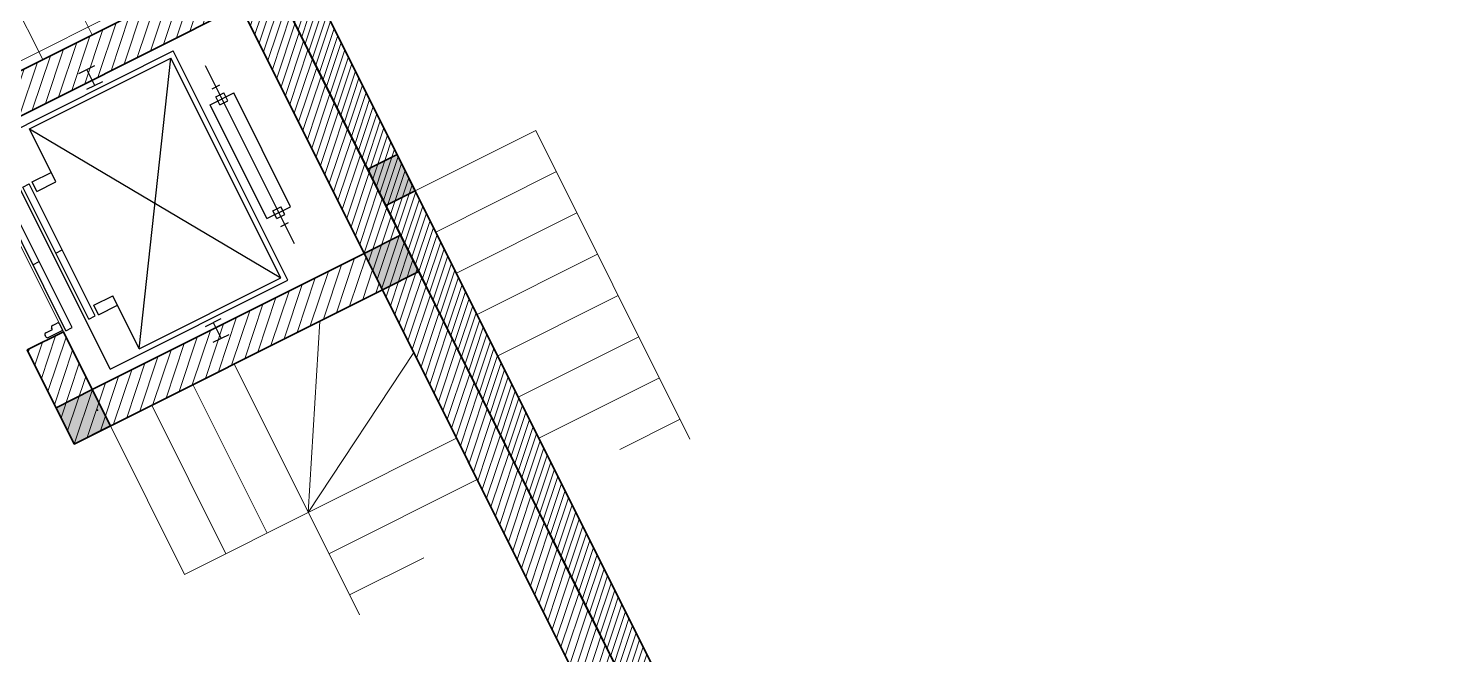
# Model space of a CAD drawing. Header units: millimetres. Extents: x 567980 to 569372, y 2065777 to 2066674.
# Drawn here: x 568894.65 to 568902.29, y 2066346.1 to 2066349.5 of the extents above; entities that cross this region are included whole.
import ezdxf
from ezdxf.xclip import XClip

# ---------------------------------------------------------------- set-up
doc = ezdxf.new("R2010")
doc.units = ezdxf.units.MM
doc.linetypes.add('CENTER', pattern=[3, 1.5, -0.5, 0.5, -0.5])
for name, color, linetype, lineweight in [('A-COT VACH', 2, 'Continuous', 35), ('A-HATCH', 251, 'Continuous', 5), ('A-NET THAY', 125, 'Continuous', 18), ('A-TUONG', 255, 'Continuous', 35), ('boDnv', 54, 'Continuous', 25), ('E-NoiThat', 32, 'Continuous', 9)]:
    doc.layers.add(name, color=color, linetype=linetype, lineweight=lineweight)
for name, color, linetype in [('A-NOITHAT', 252, 'Continuous'), ('ChiaLo', 128, 'CENTER'), ('LoLK', 6, 'Continuous')]:
    doc.layers.add(name, color=color, linetype=linetype)
pattern_1 = [(45, (-102.6989716938697, 612.5000389255583), (-0.02651650429449553, 0.02651650429449554), [])]
pattern_2 = [(45, (0, 0), (-39.7747564417433, 39.7747564417433), [])]

# ---------------------------------------------------------------- blocks, each defined once
blk = doc.blocks.new('NEN')
at = {"layer": 'ChiaLo', "ltscale": 5}
blk.add_lwpolyline([(204.023443931248, -32.9842826819513), (196.5079029127955, -17.95763758383691)], dxfattribs=at)
at = {"layer": 'LoLK'}
for points in [[(210.0146404663101, -23.72550919908099), (205.0044594099745, -13.70810493989848), (196.5079029127955, -17.95763758360408), (204.023443931248, -32.9842826819513), (207.9294543283759, -30.71177918720059)], [(196.5079029127955, -17.95763758383691), (188.4585335995071, -21.98351061483845), (196.2286929872353, -37.51924213254824), (204.0234439311316, -32.98428268218413)]]:
    blk.add_lwpolyline(points, close=True, dxfattribs=at)
blk = doc.blocks.new('NEN NO1')
at = {"layer": 'LoLK'}
for points in [[(-2.43495190795511, 38.49999999650754), (-13.6354118231684, 38.49999999674037), (-13.63541182363406, 28.9999999969732), (3.165880379965529, 28.99999999604188), (2.880645049503073, 33.50997008034028)], [(-13.63541182340123, 28.99999999674037), (-13.63541182363406, 19.99999999650754), (3.735089916503057, 19.99999999604188), (3.165880380198359, 28.99999999580905)]]:
    blk.add_lwpolyline(points, close=True, dxfattribs=at)
blk = doc.blocks.new('cot 220')
at = {"layer": 'A-COT VACH'}
h = blk.add_hatch(color=256, dxfattribs=at)
h.dxf.hatch_style = 1
h.paths.add_polyline_path([(110.0000037951395, 109.9999999980937), (-109.9999962048605, 109.9999999980937), (-109.9999962048605, -110.0000000019063), (110.0000037951395, -110.0000000019063)])
blk.add_lwpolyline([(-109.9999962048605, -110.0000000019063), (110.0000037951395, -110.0000000019063), (110.0000037951395, 109.9999999980937), (-109.9999962048605, 109.9999999980937)], close=True, dxfattribs=at)
blk = doc.blocks.new('AP11B2')
at = {"layer": 'A-NOITHAT'}
for p, q in [((-435.0000000009313, 1391.603832304027), (-435.0000000009313, 1441.603832304019)), ((-385.0000000009313, 1391.603832304027), (-385.0000000009313, 1441.603832304019)), ((-335.0000000009313, 1441.603832304019), (-385.0000000009313, 1441.603832304019)), ((359.9999999990687, 1491.603832304019), (-360.0000000009313, 1491.603832304019)), ((-360.0000000009313, 1341.603832304019), (-360.0000000009313, 1491.603832304019)), ((-335.0000000009313, 1391.603832304027), (-335.0000000009313, 1441.603832304019)), ((384.9999999990687, 1441.603832304019), (334.9999999990687, 1441.603832304019)), ((334.9999999990687, 1391.603832304027), (334.9999999990687, 1441.603832304019)), ((359.9999999990687, 1341.603832304019), (359.9999999990687, 1491.603832304019)), ((384.9999999990687, 1391.603832304027), (384.9999999990687, 1441.603832304019)), ((434.9999999990687, 1391.603832304027), (434.9999999990687, 1441.603832304019)), ((557.9627270745113, 1416.603832304019), (-568.2546845125034, 1416.603832304019)), ((-335.0000000009313, 1391.603832304027), (-385.0000000009313, 1391.603832304027)), ((384.9999999990687, 1391.603832304027), (334.9999999990687, 1391.603832304027)), ((-725.0000000009313, 166.1255714344661), (-725.0000000009313, 1291.603832304019)), ((724.9999999990687, 1291.603832304019), (-725.0000000009313, 1291.603832304019)), ((359.9999999990687, 1341.603832304019), (-360.0000000009313, 1341.603832304019)), ((724.9999999990687, 166.1255714344588), (724.9999999990687, 1291.603832304019)), ((-695.0000000009313, 366.1255714344516), (-695.0000000009313, 1261.603832304019)), ((694.9999999990687, 1261.603832304019), (-695.0000000009313, 1261.603832304019)), ((694.9999999990687, 366.1255714344516), (-695.0000000009313, 1261.603832304019)), ((-695.0000000009313, 366.1255714344516), (694.9999999990687, 1261.603832304019)), ((694.9999999990687, 366.1255714344516), (694.9999999990687, 1261.603832304019)), ((-850.0000000009313, 757.1255714344661), (-850.0000000009313, 857.1255714344661)), ((-750.0000000009313, 807.1255714344588), (-850.0000000009313, 807.1255714344588)), ((-750.0000000009313, 757.1255714344661), (-750.0000000009313, 857.1255714344661)), ((749.9999999990687, 757.1255714344661), (749.9999999990687, 857.1255714344661)), ((749.9999999990687, 807.1255714344588), (849.9999999990687, 807.1255714344516)), ((849.9999999990687, 757.1255714344661), (849.9999999990687, 857.1255714344661)), ((-360.0000000009313, 366.1255714344516), (-695.0000000009313, 366.1255714344516)), ((-420.0000000009313, 246.1255714344588), (-420.0000000009313, 366.1255714344516)), ((-360.0000000009313, 246.1255714344588), (-360.0000000009313, 366.1255714344516)), ((694.9999999990687, 366.1255714344516), (359.9999999990687, 366.1255714344516)), ((359.9999999990687, 246.1255714344516), (359.9999999990687, 366.1255714344516)), ((419.9999999990687, 246.1255714344516), (419.9999999990687, 366.1255714344516)), ((-360.0000000009313, 246.1255714344588), (-420.0000000009313, 246.1255714344588)), ((419.9999999990687, 246.1255714344516), (359.9999999990687, 246.1255714344516)), ((724.9999999990687, 166.1255714344588), (-725.0000000009313, 166.1255714344661)), ((417.3913043467328, 226.1255714344588), (-417.3913043485954, 226.1255714344661)), ((-417.3913043485954, 186.1255714344588), (-417.3913043485954, 226.1255714344661)), ((417.3913043467328, 186.1255714344516), (-417.3913043485954, 186.1255714344588)), ((-9.313225746154785e-10, 186.1255714344516), (-9.313225746154785e-10, 226.1255714344661)), ((417.3913043467328, 186.1255714344516), (417.3913043467328, 226.1255714344588)), ((417.3913043467328, 79.48334088382398), (-417.3913043485954, 79.48334088382398)), ((-417.3913043485954, 39.48334088382398), (-417.3913043485954, 79.48334088382398)), ((417.3913043467328, 39.48334088382398), (-417.3913043485954, 39.48334088382398)), ((-407.3913043476641, -66.86999999999534), (-407.3913043476641, 25)), ((-367.3913043485954, 25), (-407.3913043476641, 25)), ((-357.3913043485954, -15), (-357.3913043485954, 15)), ((-9.313225746154785e-10, 39.48334088382398), (-9.313225746154785e-10, 79.48334088382398)), ((357.3913043467328, -15), (357.3913043467328, 15)), ((407.3913043458015, 25), (367.3913043467328, 25)), ((407.3913043458015, -66.86999999999534), (407.3913043458015, 25)), ((417.3913043467328, 39.48334088382398), (417.3913043467328, 79.48334088382398)), ((-387.3913043485954, -76.86999999999534), (-397.3913043485954, -76.86999999999534)), ((-377.3913043476641, -66.86999999999534), (-377.3913043476641, -24.99999999999272)), ((-367.3913043485954, -24.99999999999272), (-377.3913043476641, -24.99999999999272)), ((377.3913043458015, -24.99999999999272), (367.3913043467328, -24.99999999999272)), ((377.3913043458015, -66.86999999999534), (377.3913043458015, -24.99999999999272)), ((397.3913043467328, -76.86999999999534), (387.3913043467328, -76.86999999999534))]:
    blk.add_line(p, q, dxfattribs=at)
for centre, start, end in [((-367.3913043485954, 15), 0, 90), ((367.3913043467328, 15), 90, 180), ((-397.3913043485954, -66.86999999999534), 180, 270), ((-387.3913043485954, -66.86999999999534), 270, 0), ((-367.3913043485954, -15), 270, 0), ((367.3913043467328, -15), 180, 270), ((387.3913043467328, -66.86999999999534), 180, 270), ((397.3913043467328, -66.86999999999534), 270, 0)]:
    blk.add_arc(centre, 10, start, end, dxfattribs=at)
for p in [(-900.0000000009313, 0), (899.9999999990687, 0)]:
    blk.add_point(p, dxfattribs=at)
blk = doc.blocks.new('cum tm 2')
at = {"layer": 'A-HATCH'}
h = blk.add_hatch(dxfattribs=at)
h.set_pattern_fill('ANSI31', color=256, scale=450)
h.set_pattern_definition(pattern_2)
h.paths.add_polyline_path([(0, 0), (-1.30385160446167e-08, -220), (-1650.000000209548, -219.9999999112915), (-1650.000000209548, -569.9999999154825), (-1870.000000210479, -569.9999999153661), (-1870.000000209548, 1.01746991276741e-07)])
h = blk.add_hatch(dxfattribs=at)
h.set_pattern_fill('ANSI31', color=256, scale=450)
h.set_pattern_definition(pattern_2)
edge = h.paths.add_edge_path()
edge.add_line((-1.080334186553955e-07, -1939.99999991979), (-1870.00000021141, -1939.99999991979))
edge.add_line((-1870.00000021141, -1939.99999991979), (-1870.000000210479, -1369.999999915366))
edge.add_line((-1870.000000210479, -1369.999999915366), (-1650.00000021141, -1369.999999915482))
edge.add_line((-1650.00000021141, -1369.999999915482), (-1650.00000021141, -1719.99999991979))
edge.add_line((-1650.00000021141, -1719.99999991979), (-3.57162207365036e-06, -1719.99999991979))
edge.add_line((-3.57162207365036e-06, -1719.99999991979), (-3.57162207365036e-06, -1939.99999991979))
at = {"layer": 'A-NET THAY'}
blk.add_line((-1650.00000021141, -1369.999999915482), (-1650.000000209548, -569.9999999154825), dxfattribs=at)
at = {"layer": 'A-TUONG'}
for points in [[(0, 0), (-1.30385160446167e-08, -220), (-1650.000000209548, -219.9999999112915), (-1650.000000209548, -569.9999999154825), (-1870.000000210479, -569.9999999153661), (-1870.000000209548, 1.01746991276741e-07), (0, 0)], [(-1.080334186553955e-07, -1939.99999991979), (-1870.00000021141, -1939.99999991979), (-1870.000000210479, -1369.999999915366), (-1650.00000021141, -1369.999999915482), (-1650.00000021141, -1719.99999991979), (-3.57162207365036e-06, -1719.99999991979), (-3.57162207365036e-06, -1939.99999991979)]]:
    blk.add_lwpolyline(points, dxfattribs=at)
at = {"layer": 'E-NoiThat', "xscale": 0.9583333333333354, "yscale": 0.9583333333333354, "zscale": 0.9583333333333354, "rotation": 270}
blk.add_blockref('AP11B2', (-1673.958333543502, -969.9999999154825), dxfattribs=at)
blk = doc.blocks.new('cum dh a3.3.1.6.7')
at = {"layer": 'A-HATCH'}
h = blk.add_hatch(dxfattribs=at)
h.set_pattern_fill('ANSI31', color=256, scale=0.3, angle=-1.272221872585407e-14)
h.set_pattern_definition([(45, (-127.6989716938697, 525.0000391579233), (-0.02651650429449553, 0.02651650429449554), [])])
h.paths.add_polyline_path([(17.39848850807175, -0.2199608420487493), (17.88848850806244, -0.2199608420487493), (17.88848850829527, -2.279960725456476), (17.77848850842565, -2.279960725223646), (17.77848850819282, -8.239960725186393), (17.88848850829527, -8.239960725186393), (17.88848849874921, -11.59980110311881), (17.99848849885166, -11.59980110335164), (17.99848850793205, 3.91579233109951e-05), (17.39848850783892, 3.91579233109951e-05)])
h.paths.add_polyline_path([(12.69517089100555, -11.93622459075414), (11.21848851721734, -12.02988943294622), (11.21848851698451, -12.24996084207669), (12.70882317167707, -12.15536104771309)])
h.paths.add_polyline_path([(11.21848851698451, -12.02996084210463), (11.21848850743845, -7.909960839664564), (10.99848850769922, -7.909960839897394), (10.99848851677962, -12.02996084210463)])
h = blk.add_hatch(dxfattribs=at)
h.set_pattern_fill('ANSI31', color=256, scale=0.3, angle=-1.272221872585407e-14)
h.set_pattern_definition(pattern_1)
h.paths.add_polyline_path([(18.1084885080345, -11.58980099484324), (18.10848851292394, -7.279960842104629), (18.21848851349205, -7.279960842104629), (18.21848851325922, -0.2199609584640712), (22.37848851270974, -0.2199609579984099), (22.37848851247691, 3.904127515852451e-05), (17.99848851305433, 3.904150798916817e-05), (17.99848850793205, -11.58980099507608)])
at = {"layer": 'A-HATCH', "ltscale": 100, "transparency": 33554687}
h = blk.add_hatch(dxfattribs=at)
h.set_pattern_fill('_USER', color=256, scale=0.3, angle=-1.272221872585407e-14, double=1, pattern_type=0)
h.set_pattern_definition([(359.9999999999999, (-5219.256040326087, -115.7298222531099), (1.387778780781446e-17, 0.2999999999999999), []), (90, (-5219.256040326087, -115.7298222531099), (-0.2999999999999999, 2.775557561562891e-17), [])])
h.paths.add_polyline_path([(17.28848850820214, -2.279960725223646), (17.28848850820214, -0.9799607251770794), (17.88848850806244, -0.9799607254099101), (17.88848850806244, -0.2199608420487493), (17.39848850830458, -0.2199608420487493), (16.49848850816488, -0.219960841583088), (16.01848850818351, -0.2199608418159187), (16.01848850795068, -1.369960725307465), (16.01848850818351, -2.1699607251212), (16.01848850818351, -2.279960725223646)])
at = {"layer": 'A-HATCH'}
h = blk.add_hatch(dxfattribs=at)
h.set_pattern_fill('ANSI31', color=256, scale=0.3, angle=-1.272221872585407e-14)
h.set_pattern_definition(pattern_1)
h.paths.add_polyline_path([(23.88359347893856, -11.22370227961801), (22.77448375849053, -11.29524656594731), (22.78864728310145, -11.51435057423078), (23.88359347893856, -11.44416003650986)])
h.paths.add_polyline_path([(18.21848850790411, -11.58980099507608), (18.78281507291831, -11.55327971535735), (18.7969785972964, -11.77238372270949), (18.21905893296935, -11.80976417870261)])
h.paths.add_polyline_path([(24.10359347867779, -11.20996065088548), (24.10359347867779, -11.42996065039188), (25.99848852166906, -9.4114360131789), (25.99848852213472, -7.059960842365399), (25.77848852192983, -7.059960841899738), (25.778488521697, -9.324352815980092), (24.00836945860647, -11.20996065088548)])
edge = h.paths.add_edge_path()
edge.add_line((18.54214213765226, -11.45142256445251), (18.54214213765226, -11.43802214204334))
edge.add_line((18.75200898153707, -11.53423419198953), (18.75200898153707, -11.75436554872431))
at = {"layer": 'A-NET THAY'}
for p, q in [((19.11848851316608, -3.819960842141882), (18.21848851349205, -3.819960841909051)), ((19.11848851339892, -5.690537978662178), (19.11848851316608, -3.819960842141882)), ((19.11848851316608, -4.069960841909051), (18.21848851302639, -4.069960841909051)), ((16.12848850805312, -4.219960724934936), (16.12848850828595, -5.119960725540295)), ((16.37848850828595, -4.219960725400597), (16.37848850828595, -5.119960725074634)), ((16.62848850805312, -4.219960725167766), (16.62848850805312, -5.119960725540295)), ((16.87848850828595, -4.219960725167766), (16.87848850805312, -5.740568931913003)), ((16.87848850828595, -5.119960725074634), (17.39810375054367, -4.219960725167766)), ((19.11848851293325, -4.319960842141882), (18.21848851325922, -4.319960842141882)), ((19.11848851316608, -4.569960842141882), (18.21848851302639, -4.569960842141882)), ((16.87848850828595, -5.119960725074634), (17.77848850842565, -4.60034548304975)), ((19.11848851316608, -4.819960842141882), (18.21848851302639, -4.819960842374712)), ((19.11848851293325, -5.069960842141882), (18.21848851325922, -5.069960842141882)), ((16.12848850828595, -5.119960725540295), (17.77848850819282, -5.119960725307465)), ((19.11848851316608, -5.319960841909051), (18.21848851302639, -5.319960842141882)), ((16.87848850805312, -5.369960725307465), (17.77848850819282, -5.369960725307465)), ((19.11848851316608, -5.569960842141882), (18.66848851297982, -5.569960842141882)), ((16.87848850805312, -5.619960725307465), (17.32853859267198, -5.619960725307465))]:
    blk.add_line(p, q, dxfattribs=at)
at = {"layer": 'A-TUONG'}
blk.add_lwpolyline([(17.39848850807175, -0.2199608420487493), (17.88848850806244, -0.2199608420487493), (17.88848850829527, -2.279960725456476), (17.77848850842565, -2.279960725223646), (17.77848850819282, -8.239960725186393), (17.88848850829527, -8.239960725186393), (17.88848849874921, -11.59980110311881), (17.99848849885166, -11.59980110335164), (17.99848850793205, 3.91579233109951e-05), (17.39848850783892, 3.91579233109951e-05)], close=True, dxfattribs=at)
blk.add_lwpolyline([(18.1084885080345, -11.58980099484324), (18.10848851292394, -7.279960842104629), (18.21848851349205, -7.279960842104629), (18.21848851325922, -0.2199609584640712), (22.37848851270974, -0.2199609579984099), (22.37848851247691, 3.904127515852451e-05), (17.99848851305433, 3.904150798916817e-05), (17.99848850793205, -11.58980099507608), (18.1084885080345, -11.58980099484324)], dxfattribs=at)
at = {"layer": 'A-COT VACH', "yscale": 0.001, "zscale": 0.001, "rotation": 359.9999999999999}
for p, xscale in [((18.10848850407638, -3.709960842272267), 0.001), ((16.01848851214163, -4.109960725298151), -0.001), ((17.88848850433715, -4.109960725530982), 0.001)]:
    blk.add_blockref('cot 220', p, dxfattribs=dict(at, xscale=xscale))
at = {"layer": 'A-TUONG', "xscale": 0.001, "yscale": 0.001, "zscale": 0.001, "rotation": 359.9999999999999}
blk.add_blockref('cum tm 2', (17.77848850842565, -2.279960725456476), dxfattribs=at)
blk = doc.blocks.new('MBT1 NO1')
at = {"layer": 'LoLK'}
ref = blk.add_blockref('cum dh a3.3.1.6.7', (-11.63541181688197, 11), dxfattribs=dict(at, rotation=90))
XClip(ref).set_block_clipping_path([(-8.86793109215796, -14.866152243805118), (18.0000000030268, 0.7600365094840527)])
ref = blk.add_blockref('cum dh a3.3.1.6.7', (-11.63541181688197, 14.3749999909196), dxfattribs=dict(at, xscale=0.8125000000000004, rotation=90))
XClip(ref).set_block_clipping_path([(18.0000000030268, -14.866152243805118), (26.975294383009896, 0.7600365109974518)])
blk.add_blockref('NEN NO1', (3.492459654808044e-09, 3.725290298461914e-09), dxfattribs=at)

msp = doc.modelspace()

# ---------------------------------------------------------------- block references
at = {"layer": 'boDnv'}
msp.add_blockref('NEN', (568697.4807461541, 2066371.697269554), dxfattribs=at)

# ---------------------------------------------------------------- next in the draw order: block references
at = {"layer": 'LoLK', "rotation": 296.5718179020918}
msp.add_blockref('MBT1 NO1', (568874.1511741842, 2066328.57221157), dxfattribs=at)

doc.saveas('drawing.dxf')
